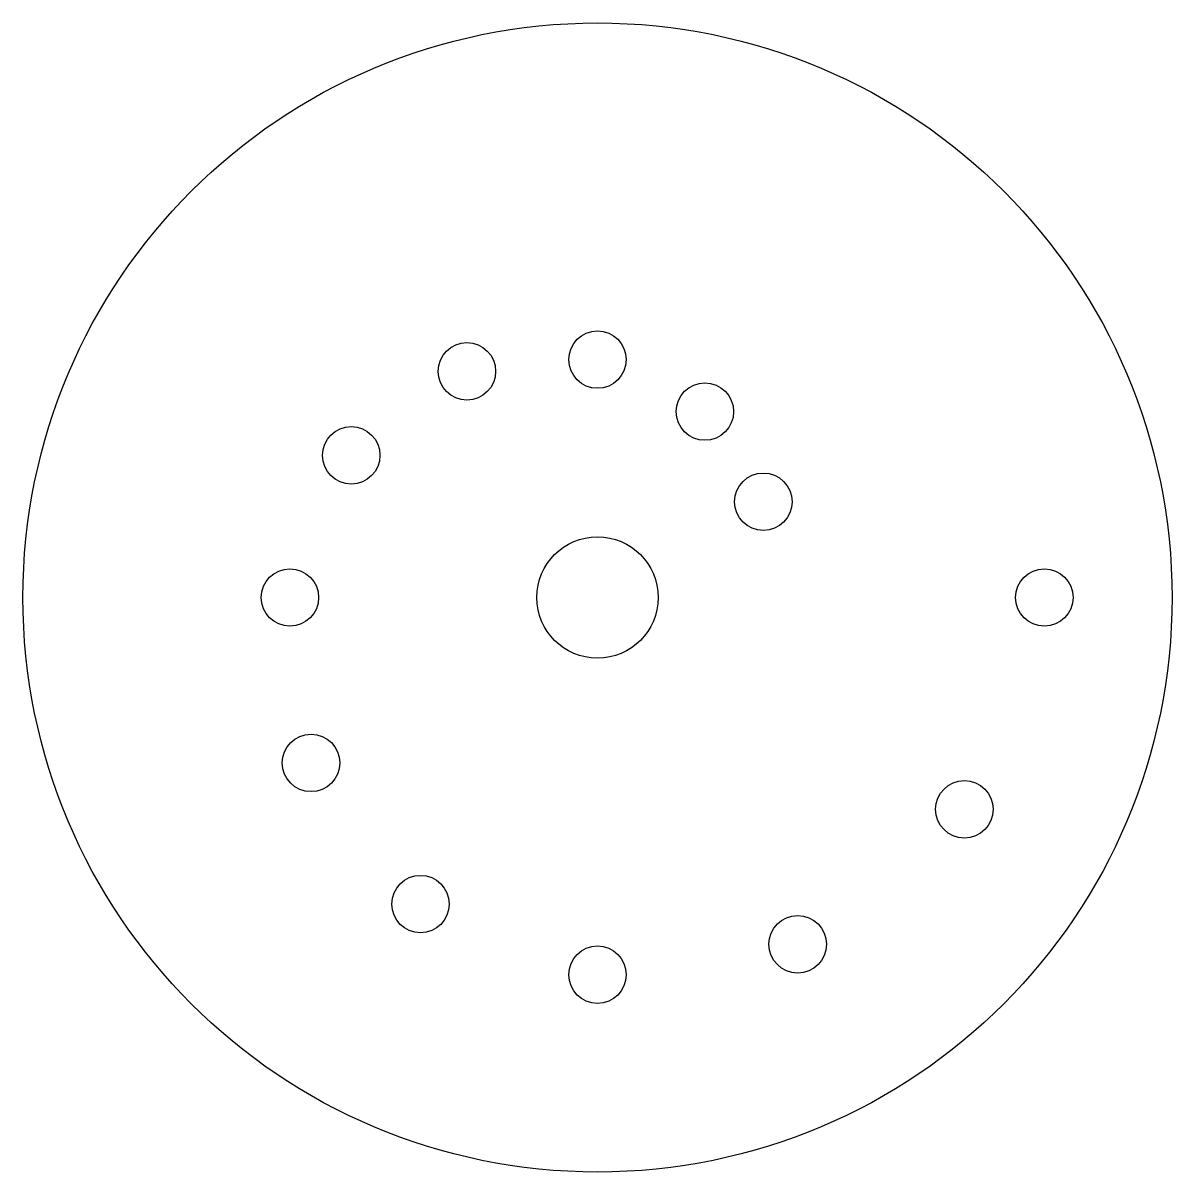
# Model space of a CAD drawing. Extents: x -45 to 45, y -12 to 78.
import ezdxf

# ---------------------------------------------------------------- set-up
doc = ezdxf.new("R2010")
doc.units = 0
doc.layers.add('VISIBLE', color=7, linetype='CONTINUOUS')

msp = doc.modelspace()

# ---------------------------------------------------------------- linework, layer by layer
at = {"layer": 'VISIBLE'}
for centre, radius in [((0, 33, -80.524), 45), ((0, 51.636, -80.524), 2.25), ((-10.227, 50.714, -80.524), 2.25), ((8.409, 47.565, -80.524), 2.25), ((-19.289, 44.136, -80.524), 2.25), ((12.99, 40.5, -80.524), 2.25), ((0, 33, -80.524), 4.75), ((-24.091, 33, -80.524), 2.25), ((35, 33, -80.524), 2.25), ((-22.438, 20.045, -80.524), 2.25), ((28.736, 16.409, -80.524), 2.25), ((-13.864, 8.987, -80.524), 2.25), ((15.682, 5.838, -80.524), 2.25), ((0, 3.455, -80.524), 2.25)]:
    msp.add_circle(centre, radius, dxfattribs=at)

doc.saveas('drawing.dxf')
